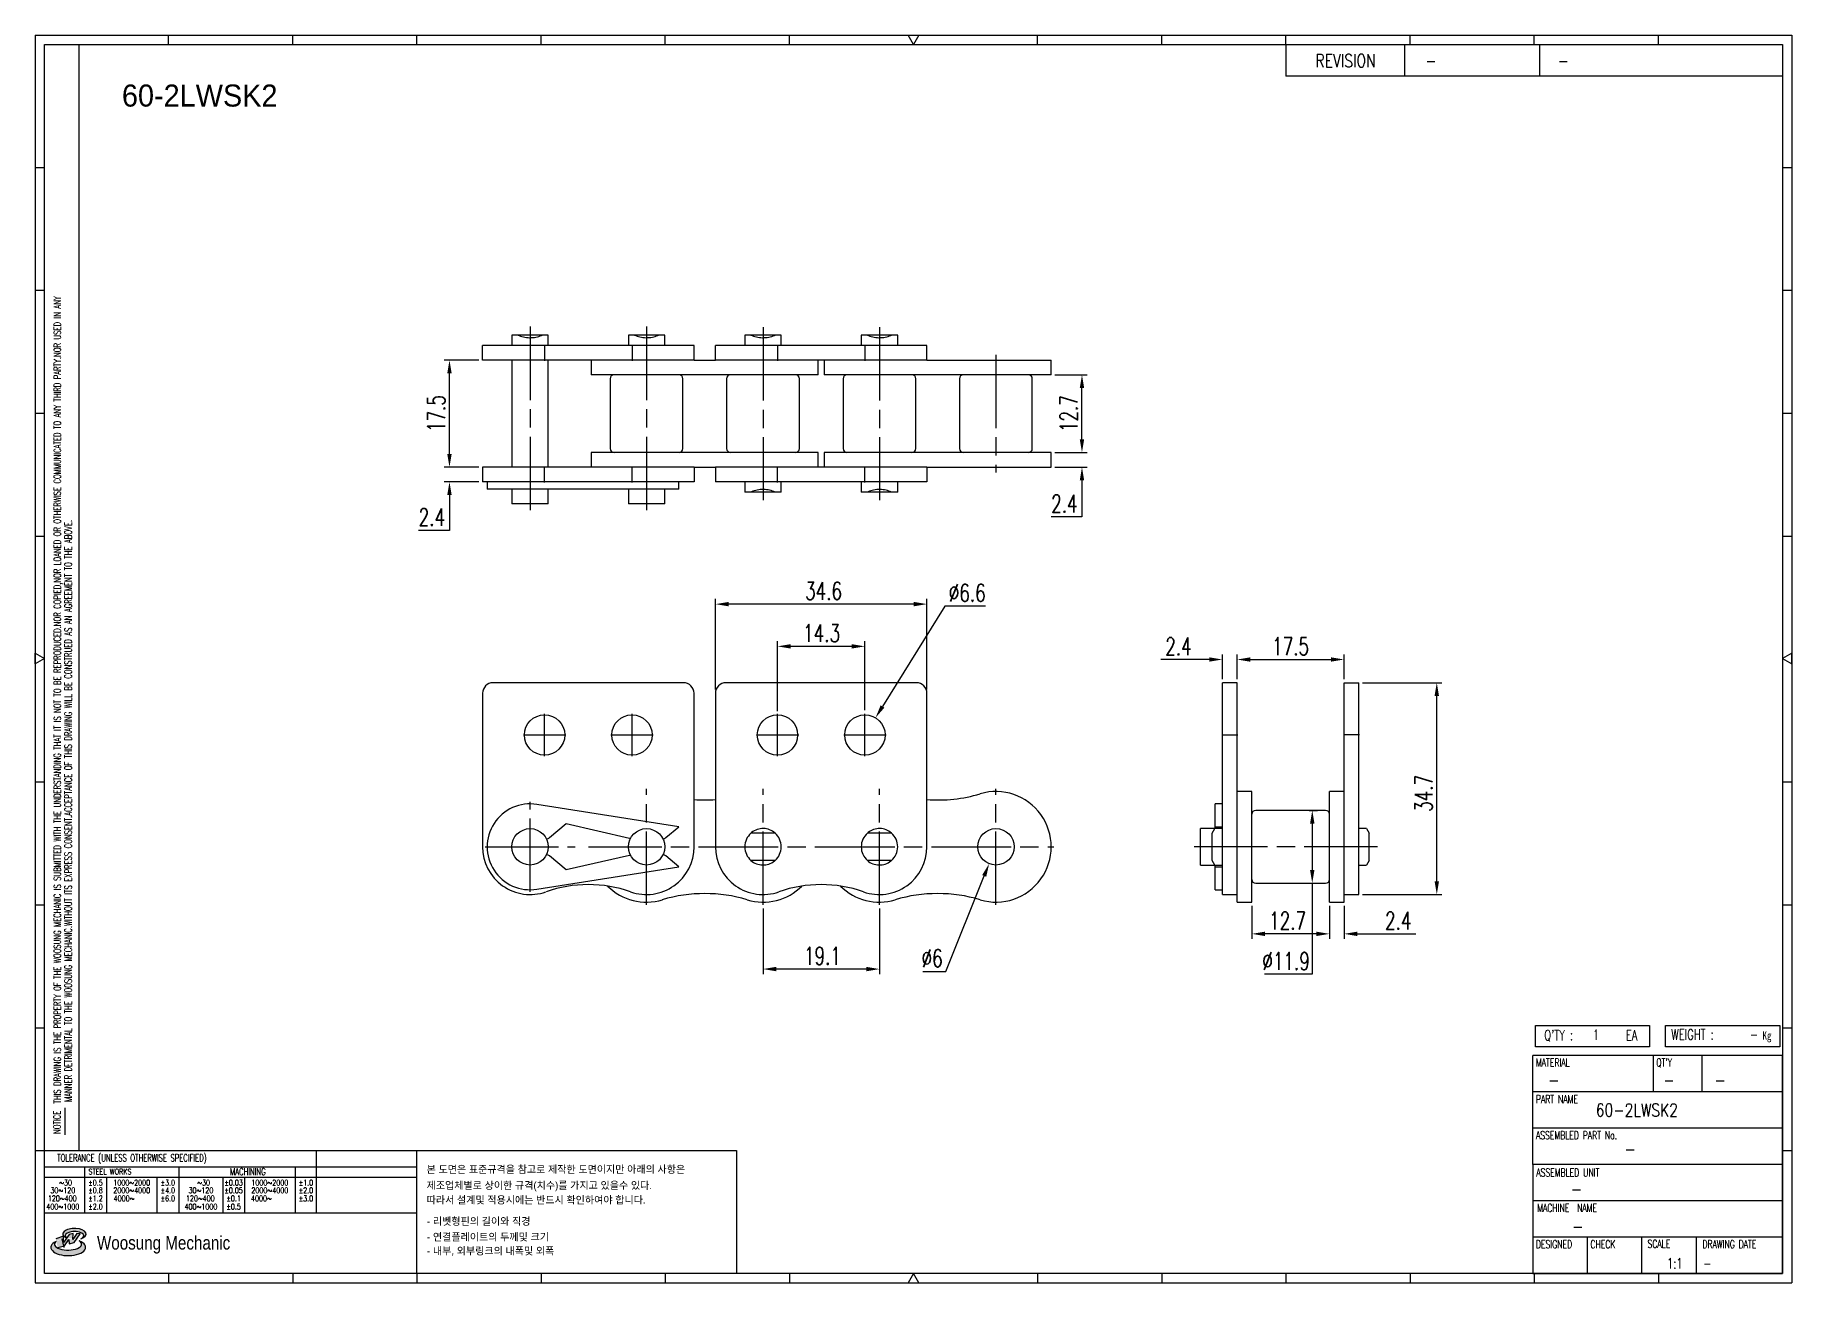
# Model space of a CAD drawing. Header units: millimetres. Extents: x 849 to 1136, y 59 to 263.
import ezdxf
from ezdxf.enums import TextEntityAlignment as Align

# ---------------------------------------------------------------- set-up
doc = ezdxf.new("R2010")
doc.units = ezdxf.units.MM
doc.linetypes.add('AM_ISO08W050', pattern=[18, 12, -1.5, 3, -1.5])
doc.layers.get('Defpoints').update_dxf_attribs({"color": 80})
doc.layers.add('CL1', color=140, linetype='AM_ISO08W050', lineweight=25)
for name, color, linetype in [('S-DIM', 7, 'Continuous'), ('TITLE', 7, 'Continuous'), ('도면레이아웃', 7, 'Continuous')]:
    doc.layers.add(name, color=color, linetype=linetype)
doc.styles.add('HAN', font='ROMANS.shx', dxfattribs={"width": 0.7, "bigfont": 'whgtxt.shx'})
doc.styles.add('HKD_ST2', font='romans.shx', dxfattribs={"width": 0.7, "height": 4, "bigfont": '@extfont2.shx'})
doc.styles.add('HSG', font='SIMPLEX.shx', dxfattribs={"width": 0.7, "bigfont": 'HSG.shx'})
doc.styles.add('MtXpl_', font='Gulim.ttf')
doc.styles.add('SLDTEXTSTYLE4', font='arial.ttf', dxfattribs={"width": 0.8})
doc.dimstyles.new('AP1.2', dxfattribs={"dimscale": 1.2, "dimtxt": 2.4, "dimasz": 1.8, "dimexe": 0.7, "dimexo": 0.5, "dimgap": 0.6, "dimtad": 1, "dimtoh": 1, "dimdec": 1, "dimrnd": 0.01, "dimzin": 9, "dimdsep": 46, "dimtxsty": 'HSG', "dimcen": 0, "dimclrd": 251, "dimclre": 251, "dimclrt": 60, "dimazin": 2, "dimtp": 1, "dimtm": 1, "dimtfac": 0.5, "dimtdec": 1, "dimtofl": 0, "dimtmove": 0, "dimatfit": 3, "dimfxl": 0, "dimtvp": 1, "dimtolj": 2, "dimlwd": -1, "dimlwe": -1, "dimarcsym": 0})

# ---------------------------------------------------------------- blocks, each defined once
blk = doc.blocks.new('MAST')
at = {"layer": '도면레이아웃'}
h = blk.add_hatch(color=10, dxfattribs=at)
h.paths.add_polyline_path([(1.544, 35.177), (1.554, 34.966), (1.779, 35.034), (2.054, 35.422), (1.908, 35.446), (1.728, 35.167), (1.741, 35.439), (1.547, 35.405), (1.292, 35.041), (1.295, 35.33), (0.943, 35.208), (1.03, 34.8), (1.336, 34.885)])
edge = h.paths.add_edge_path()
edge.add_ellipse((1.795, 35.421), major_axis=(-0.53, 0), ratio=0.487785, start_angle=122.36065, end_angle=403.39574)
edge.add_line((1.411, 35.244), (1.419, 35.261))
edge.add_ellipse((1.798, 35.344), major_axis=(-0.423, 0), ratio=0.444396, start_angle=131.58977, end_angle=386.19408, ccw=False)
edge = h.paths.add_edge_path()
edge.add_ellipse((1.512, 34.815), major_axis=(-0.793, 0), ratio=0.480113, start_angle=314.67633, end_angle=590.85213)
edge.add_ellipse((1.501, 34.958), major_axis=(-0.62, 0), ratio=0.43311, start_angle=331.7024, end_angle=574.42495, ccw=False)
at = {"color": 140}
for p, q in [((0, 90.118), (80.15, 90.118)), ((0, 90.118), (0, 33.191)), ((80.15, 90.118), (80.15, 33.191)), ((57.068, 89.693), (57.068, 88.246)), ((62.47, 89.693), (62.47, 88.246)), ((68.635, 89.693), (68.635, 88.246)), ((79.725, 88.246), (57.068, 88.246)), ((68.449, 43.961), (68.449, 44.936)), ((68.449, 44.936), (73.654, 44.936)), ((73.654, 44.936), (73.654, 43.961)), ((74.39, 43.961), (74.39, 44.936)), ((74.39, 44.936), (79.595, 44.936)), ((79.595, 44.936), (79.595, 43.961)), ((68.336, 38.59), (68.336, 43.563)), ((79.725, 43.563), (68.336, 43.563)), ((73.654, 43.961), (68.449, 43.961)), ((73.827, 43.563), (73.827, 41.905)), ((79.595, 43.961), (74.39, 43.961)), ((76.037, 43.563), (76.037, 41.905)), ((79.725, 38.59), (79.725, 43.563)), ((79.725, 41.905), (68.336, 41.905)), ((79.725, 40.248), (68.336, 40.248)), ((68.336, 38.59), (68.336, 33.616)), ((79.725, 38.59), (68.336, 38.59)), ((79.725, 33.616), (79.725, 38.59)), ((79.725, 36.932), (68.336, 36.932)), ((79.725, 35.274), (68.336, 35.274)), ((70.822, 33.616), (70.822, 35.274)), ((73.309, 33.616), (73.309, 35.274)), ((75.796, 33.616), (75.796, 35.274)), ((0, 33.191), (80.15, 33.191)), ((68.336, 33.616), (79.725, 33.616))]:
    blk.add_line(p, q, dxfattribs=at)
for p, q in [((6.089, 89.693), (6.089, 90.118)), ((11.753, 89.693), (11.753, 90.118)), ((17.418, 89.693), (17.418, 90.118)), ((23.082, 89.693), (23.082, 90.118)), ((28.746, 89.693), (28.746, 90.118)), ((34.411, 89.693), (34.411, 90.118)), ((45.739, 89.693), (45.739, 90.118)), ((51.404, 89.693), (51.404, 90.118)), ((57.068, 89.693), (57.068, 90.118)), ((62.732, 89.693), (62.732, 90.118)), ((68.397, 89.693), (68.397, 90.118)), ((74.061, 89.693), (74.061, 90.118)), ((0, 84.085), (0.425, 84.085)), ((79.725, 84.085), (80.15, 84.085)), ((0, 78.478), (0.425, 78.478)), ((79.725, 78.478), (80.15, 78.478)), ((0, 72.87), (0.425, 72.87)), ((79.725, 72.87), (80.15, 72.87)), ((0, 67.262), (0.425, 67.262)), ((79.725, 67.262), (80.15, 67.262)), ((0, 56.047), (0.425, 56.047)), ((79.725, 56.047), (80.15, 56.047)), ((0, 50.439), (0.425, 50.439)), ((79.725, 50.439), (80.15, 50.439)), ((0, 44.832), (0.425, 44.832)), ((79.725, 44.832), (80.15, 44.832)), ((1.377, 39.947), (1.377, 41.174)), ((0, 39.224), (0.425, 39.224)), ((79.725, 39.224), (80.15, 39.224)), ((6.089, 33.616), (6.089, 33.191)), ((11.753, 33.616), (11.753, 33.191)), ((17.418, 33.616), (17.418, 33.191)), ((23.082, 33.616), (23.082, 33.191)), ((28.746, 33.616), (28.746, 33.191)), ((34.411, 33.616), (34.411, 33.191)), ((45.739, 33.616), (45.739, 33.191)), ((51.404, 33.616), (51.404, 33.191)), ((57.068, 33.616), (57.068, 33.191)), ((62.732, 33.616), (62.732, 33.191)), ((68.397, 33.616), (68.397, 33.191)), ((74.061, 33.616), (74.061, 33.191))]:
    blk.add_line(p, q)
at = {"color": 2}
for p, q in [((2.017, 39.224), (2.017, 89.693)), ((0.425, 39.224), (17.418, 39.224)), ((0.425, 38.487), (17.418, 38.487)), ((2.257, 38.487), (2.257, 36.382)), ((6.557, 38.5), (6.557, 36.382)), ((11.857, 38.487), (11.857, 36.382)), ((12.816, 39.224), (12.816, 36.382)), ((17.418, 33.616), (17.418, 39.224)), ((0.425, 38.012), (17.418, 38.012)), ((3.257, 38.012), (3.257, 36.382)), ((5.557, 38.012), (5.557, 36.382)), ((8.557, 38.012), (8.557, 36.382)), ((9.557, 38.026), (9.557, 36.382)), ((0.425, 36.382), (17.418, 36.382))]:
    blk.add_line(p, q, dxfattribs=at)
for points in [[(40.075, 89.693), (39.83, 90.118), (40.32, 90.118)], [(0.425, 61.679), (0, 61.433), (0, 61.924)], [(79.725, 61.679), (80.15, 61.433), (80.15, 61.924)], [(40.075, 33.616), (39.83, 33.191), (40.32, 33.191)]]:
    blk.add_lwpolyline(points, close=True)
at = {"color": 140}
blk.add_lwpolyline([(0.425, 89.693), (79.725, 89.693), (79.725, 33.616), (0.425, 33.616)], close=True, dxfattribs=at)
at = {"layer": '도면레이아웃'}
for p, q in [((1.295, 35.33), (0.943, 35.208)), ((1.547, 35.405), (1.292, 35.041)), ((1.292, 35.041), (1.295, 35.33)), ((1.741, 35.439), (1.547, 35.405)), ((1.908, 35.446), (1.728, 35.167)), ((1.728, 35.167), (1.741, 35.439)), ((1.779, 35.034), (2.054, 35.422)), ((2.054, 35.422), (1.908, 35.446)), ((1.03, 34.8), (1.336, 34.885)), ((1.224, 35.208), (1.311, 34.8)), ((1.224, 35.208), (1.224, 35.208)), ((1.336, 34.885), (1.544, 35.177)), ((1.419, 35.261), (1.411, 35.244)), ((1.544, 35.177), (1.554, 34.966)), ((1.554, 34.966), (1.779, 35.034))]:
    blk.add_line(p, q, dxfattribs=at)
for centre, major_axis, ratio, start_param, end_param in [((1.795, 35.421), (-0.53, 0), 0.487785, 2.135596, 7.040584), ((1.798, 35.344), (-0.423, 0), 0.444396, 2.296675, 6.740358), ((1.512, 34.815), (-0.793, 0), 0.480113, 5.492138, 10.312315), ((1.501, 34.958), (-0.62, 0), 0.43311, 5.789299, 10.025607)]:
    blk.add_ellipse(centre, major_axis=major_axis, ratio=ratio, start_param=start_param, end_param=end_param, dxfattribs=at)
for s, height, style, width, p in [('REVISION', 0.5806, 'HAN', 0.8, (58.415, 88.664)), ('-', 0.581, 'HAN', 0.8, (63.426, 88.664)), ('-', 0.581, 'HAN', 0.8, (69.468, 88.664)), ("Q'TY : ", 0.4746, 'HKD_ST2', 0.7, (68.857, 44.253)), ('1', 0.475, 'HKD_ST2', 0.7, (71.071, 44.275)), ('EA', 0.4746, 'HKD_ST2', 0.7, (72.578, 44.253)), ('WEIGHT : ', 0.4746, 'HKD_ST2', 0.7, (74.65, 44.286)), ('-', 0.581, 'HAN', 0.8, (69.029, 42.157)), ('-', 0.581, 'HAN', 0.8, (74.289, 42.157)), ('-', 0.581, 'HAN', 0.8, (76.623, 42.157)), ('-', 0.581, 'HAN', 0.8, (72.515, 39.013)), ('-', 0.581, 'HAN', 0.8, (70.067, 37.189)), ('-', 0.581, 'HAN', 0.8, (70.126, 35.48)), ('1:1', 0.4746, 'HKD_ST2', 0.7, (74.458, 33.848)), ('-', 0.475, 'HKD_ST2', 0.7, (76.112, 33.837))]:
    blk.add_text(s, height=height, dxfattribs=dict(style=style, width=width)).set_placement(p)
at = {"color": 6, "style": 'HKD_ST2', "width": 0.7}
for s, p in [(' THIS DRAWING IS THE PROPERTY OF THE WOOSUNG MECHANIC IS SUBMITTED WITH THE UNDERSTANDING THAT IT IS NOT TO BE REPRODUCED.NOR COPIED,NOR LOANED OR OTHERWISE COMMUNICATED TO ANY THIRD PARTY.NOR USED IN ANY', (1.173, 41.217)), ('MANNER DETRIMENTAL TO THE WOOSUNG MECHANIC.WITHOUT ITS EXPRESS CONSENT.ACCEPTANCE OF THIS DRAWING WILL BE CONSTRUED AS AN AGREEMENT TO THE ABOVE.', (1.672, 41.447))]:
    blk.add_text(s, height=0.326266, rotation=90, dxfattribs=at).set_placement(p)
at = {"style": 'HKD_ST2', "width": 0.7}
blk.add_text('-', height=0.475, dxfattribs=at).set_placement((78.613, 44.286), align=Align.RIGHT)
at = {"color": 254, "style": 'HKD_ST2', "width": 0.7}
for s, height, p in [('MATERIAL', 0.3651, (68.474, 43.425)), ("QT'Y", 0.3651, (73.965, 43.425)), ('PART NAME', 0.3651, (68.474, 41.756)), ('ASSEMBLED PART No.', 0.36511, (68.474, 40.109)), ('ASSEMBLED UNIT', 0.36511, (68.49, 38.408)), ('MACHINE  NAME', 0.36511, (68.532, 36.794)), ('DESIGNED', 0.3651, (68.474, 35.136)), ('CHECK', 0.3651, (70.961, 35.136)), ('SCALE', 0.3651, (73.566, 35.153)), ('DRAWING DATE', 0.36511, (76.071, 35.141))]:
    blk.add_text(s, height=height, dxfattribs=at).set_placement(p, align=Align.TOP_LEFT)
at = {"style": 'HKD_ST2', "width": 0.7}
blk.add_text('NOTICE', height=0.3263, rotation=90, dxfattribs=at).set_placement((1.163, 39.988))
blk.add_text('TOLERANCE (UNLESS OTHERWISE SPECIFIED)', height=0.32627, dxfattribs=at).set_placement((4.417, 38.896), align=Align.MIDDLE_CENTER)
at = {"color": 4, "style": 'HKD_ST2', "width": 0.7}
for s, height, p in [('%%12630', 0.261, (1.389, 37.762)), ('1000%%1262000', 0.26101, (4.407, 37.762)), ('%%12630', 0.261, (7.689, 37.762)), ('1000%%1262000', 0.26101, (10.707, 37.762)), ('120%%126400', 0.26101, (1.237, 37.045)), ('30%%126120', 0.261, (1.263, 37.411)), ('4000%%126', 0.261, (4.061, 37.045)), ('2000%%1264000', 0.26101, (4.407, 37.411)), ('120%%126400', 0.26101, (7.537, 37.045)), ('30%%126120', 0.261, (7.563, 37.411)), ('4000%%126', 0.261, (10.321, 37.045)), ('2000%%1264000', 0.26101, (10.707, 37.411)), ('400%%1261000', 0.26101, (1.263, 36.67)), ('400%%1261000', 0.26101, (7.563, 36.67))]:
    blk.add_text(s, height=height, dxfattribs=at).set_placement(p, align=Align.MIDDLE_CENTER)
for s, height, p in [('%%P0.5', 0.261, (2.757, 37.762)), ('STEEL WORKS', 0.26101, (3.416, 38.268)), ('%%P3.0', 0.261, (6.057, 37.762)), ('%%P0.03', 0.261, (9.057, 37.762)), ('MACHINING', 0.3263, (9.707, 38.27)), ('%%P1.0', 0.261, (12.357, 37.762)), ('%%P0.8', 0.261, (2.757, 37.411)), ('%%P1.2', 0.261, (2.757, 37.045)), ('%%P4.0', 0.261, (6.057, 37.411)), ('%%P6.0', 0.261, (6.057, 37.045)), ('%%P0.05', 0.261, (9.057, 37.411)), ('%%P0.1', 0.261, (9.057, 37.045)), ('%%P2.0', 0.261, (12.357, 37.411)), ('%%P3.0', 0.261, (12.357, 37.045)), ('%%P2.0', 0.261, (2.757, 36.67)), ('%%P0.5', 0.261, (9.057, 36.67))]:
    blk.add_text(s, height=height, dxfattribs=at).set_placement(p, align=Align.MIDDLE)
at = {"color": 1, "style": 'SLDTEXTSTYLE4', "width": 0.8}
blk.add_text('Woosung Mechanic', height=0.61957, dxfattribs=at).set_placement((2.822, 34.711))
at = {"layer": 'TITLE', "width": 0.8}
blk.add_text('Kg', height=0.3789, dxfattribs=at).set_placement((78.807, 44.286))
blk = doc.blocks.new('*D2')
at = {"layer": 'Defpoints', "color": 0, "transparency": 16777216}
for p in [(1014.97, 194.6), (1020, 194.6), (1014.97, 192.2)]:
    blk.add_point(p, dxfattribs=at)
at = {"layer": 'S-DIM', "color": 251, "linetype": 'ByBlock', "transparency": 16777216}
for p, q in [((1020, 196.76), (1020, 198.92)), ((1015.57, 194.6), (1020.84, 194.6)), ((1015.57, 192.2), (1020.84, 192.2)), ((1020, 190.04), (1020, 184.07)), ((1020, 184.07), (1014.96, 184.07))]:
    blk.add_line(p, q, dxfattribs=at)
at = {"layer": 'S-DIM', "color": 251, "transparency": 16777216}
for points in [[(1019.64, 196.76), (1020.36, 196.76), (1020, 194.6)], [(1019.64, 190.04), (1020.36, 190.04), (1020, 192.2)]]:
    blk.add_solid(points, dxfattribs=at)
at = {"layer": 'S-DIM', "color": 60, "transparency": 16777216, "insert": (1017.12, 186.23), "char_height": 2.88, "attachment_point": 5, "style": 'HSG'}
blk.add_mtext('\\A2;2.4', dxfattribs=at)
blk = doc.blocks.new('*D3')
at = {"layer": 'Defpoints', "color": 0, "transparency": 16777216}
for p in [(1014.97, 207.3), (1020, 207.3), (1014.97, 194.6)]:
    blk.add_point(p, dxfattribs=at)
at = {"layer": 'S-DIM', "color": 251, "linetype": 'ByBlock', "transparency": 16777216}
for p, q in [((1015.57, 207.3), (1020.84, 207.3)), ((1020, 196.76), (1020, 205.14)), ((1015.57, 194.6), (1020.84, 194.6))]:
    blk.add_line(p, q, dxfattribs=at)
at = {"layer": 'S-DIM', "color": 251, "transparency": 16777216}
for points in [[(1019.64, 205.14), (1020.36, 205.14), (1020, 207.3)], [(1019.64, 196.76), (1020.36, 196.76), (1020, 194.6)]]:
    blk.add_solid(points, dxfattribs=at)
at = {"layer": 'S-DIM', "color": 60, "transparency": 16777216, "insert": (1017.84, 200.95), "char_height": 2.88, "attachment_point": 5, "rotation": 90, "style": 'HSG'}
blk.add_mtext('\\A2;12.7', dxfattribs=at)
blk = doc.blocks.new('*D4')
at = {"layer": 'Defpoints', "color": 0, "transparency": 16777216}
for p in [(916.53, 192.2), (921.94, 192.2), (921.94, 189.8)]:
    blk.add_point(p, dxfattribs=at)
at = {"layer": 'S-DIM', "color": 251, "linetype": 'ByBlock', "transparency": 16777216}
for p, q in [((916.53, 194.36), (916.53, 196.52)), ((921.34, 192.2), (915.69, 192.2)), ((921.34, 189.8), (915.69, 189.8)), ((916.53, 187.64), (916.53, 181.85)), ((916.53, 181.85), (911.49, 181.85))]:
    blk.add_line(p, q, dxfattribs=at)
at = {"layer": 'S-DIM', "color": 251, "transparency": 16777216}
for points in [[(916.17, 194.36), (916.89, 194.36), (916.53, 192.2)], [(916.17, 187.64), (916.89, 187.64), (916.53, 189.8)]]:
    blk.add_solid(points, dxfattribs=at)
at = {"layer": 'S-DIM', "color": 60, "transparency": 16777216, "insert": (913.65, 184.01), "char_height": 2.88, "attachment_point": 5, "style": 'HSG'}
blk.add_mtext('\\A2;2.4', dxfattribs=at)
blk = doc.blocks.new('*D5')
at = {"layer": 'Defpoints', "color": 0, "transparency": 16777216}
for p in [(916.53, 209.7), (921.94, 209.7), (921.94, 192.2)]:
    blk.add_point(p, dxfattribs=at)
at = {"layer": 'S-DIM', "color": 251, "linetype": 'ByBlock', "transparency": 16777216}
for p, q in [((921.34, 209.7), (915.69, 209.7)), ((916.53, 194.36), (916.53, 207.54)), ((921.34, 192.2), (915.69, 192.2))]:
    blk.add_line(p, q, dxfattribs=at)
at = {"layer": 'S-DIM', "color": 251, "transparency": 16777216}
for points in [[(916.17, 207.54), (916.89, 207.54), (916.53, 209.7)], [(916.17, 194.36), (916.89, 194.36), (916.53, 192.2)]]:
    blk.add_solid(points, dxfattribs=at)
at = {"layer": 'S-DIM', "color": 60, "transparency": 16777216, "insert": (914.37, 200.95), "char_height": 2.88, "attachment_point": 5, "rotation": 90, "style": 'HSG'}
blk.add_mtext('\\A2;17.5', dxfattribs=at)
blk = doc.blocks.new('*D6')
at = {"layer": 'Defpoints', "color": 0, "transparency": 16777216}
for p in [(967.82, 120.59), (986.87, 120.59), (967.82, 110.09)]:
    blk.add_point(p, dxfattribs=at)
at = {"layer": 'S-DIM', "color": 251, "linetype": 'ByBlock', "transparency": 16777216}
for p, q in [((967.82, 119.99), (967.82, 109.25)), ((986.87, 119.99), (986.87, 109.25)), ((984.71, 110.09), (969.98, 110.09))]:
    blk.add_line(p, q, dxfattribs=at)
at = {"layer": 'S-DIM', "color": 251, "transparency": 16777216}
for points in [[(969.98, 110.45), (969.98, 109.73), (967.82, 110.09)], [(984.71, 110.45), (984.71, 109.73), (986.87, 110.09)]]:
    blk.add_solid(points, dxfattribs=at)
at = {"layer": 'S-DIM', "color": 60, "transparency": 16777216, "insert": (977.54, 112.25), "char_height": 2.88, "attachment_point": 5, "style": 'HSG'}
blk.add_mtext('\\A2;19.1', dxfattribs=at)
blk = doc.blocks.new('*D7')
at = {"layer": 'Defpoints', "color": 0, "transparency": 16777216}
for p in [(1007.03, 132.86), (1004.81, 127.33)]:
    blk.add_point(p, dxfattribs=at)
at = {"layer": 'S-DIM', "color": 251, "linetype": 'ByBlock', "transparency": 16777216}
for p, q in [((997.74, 109.7), (1004, 125.32)), ((993.95, 109.7), (997.74, 109.7))]:
    blk.add_line(p, q, dxfattribs=at)
at = {"layer": 'S-DIM', "color": 251, "transparency": 16777216}
blk.add_solid([(1003.67, 125.46), (1004.34, 125.19), (1004.81, 127.33)], dxfattribs=at)
at = {"layer": 'S-DIM', "color": 60, "transparency": 16777216, "insert": (995.48, 111.86), "char_height": 2.88, "attachment_point": 5, "style": 'HSG'}
blk.add_mtext('\\A2;∅6', dxfattribs=at)
blk = doc.blocks.new('*D8')
at = {"layer": 'Defpoints', "color": 0, "transparency": 16777216}
for p in [(970.19, 162.88), (970.19, 151.69), (984.49, 151.86)]:
    blk.add_point(p, dxfattribs=at)
at = {"layer": 'S-DIM', "color": 251, "linetype": 'ByBlock', "transparency": 16777216}
for p, q in [((970.19, 152.29), (970.19, 163.72)), ((982.33, 162.88), (972.35, 162.88)), ((984.49, 152.46), (984.49, 163.72))]:
    blk.add_line(p, q, dxfattribs=at)
at = {"layer": 'S-DIM', "color": 251, "transparency": 16777216}
for points in [[(972.35, 163.24), (972.35, 162.52), (970.19, 162.88)], [(982.33, 163.24), (982.33, 162.52), (984.49, 162.88)]]:
    blk.add_solid(points, dxfattribs=at)
at = {"layer": 'S-DIM', "color": 60, "transparency": 16777216, "insert": (977.41, 165.04), "char_height": 2.88, "attachment_point": 5, "style": 'HSG'}
blk.add_mtext('\\A2;14.3', dxfattribs=at)
blk = doc.blocks.new('*D9')
at = {"layer": 'Defpoints', "color": 0, "transparency": 16777216}
for p in [(960.04, 169.79), (960.04, 155.21), (994.64, 155.21)]:
    blk.add_point(p, dxfattribs=at)
at = {"layer": 'S-DIM', "color": 251, "linetype": 'ByBlock', "transparency": 16777216}
for p, q in [((960.04, 155.81), (960.04, 170.63)), ((992.48, 169.79), (962.2, 169.79)), ((994.64, 155.81), (994.64, 170.63))]:
    blk.add_line(p, q, dxfattribs=at)
at = {"layer": 'S-DIM', "color": 251, "transparency": 16777216}
for points in [[(962.2, 170.15), (962.2, 169.43), (960.04, 169.79)], [(992.48, 170.15), (992.48, 169.43), (994.64, 169.79)]]:
    blk.add_solid(points, dxfattribs=at)
at = {"layer": 'S-DIM', "color": 60, "transparency": 16777216, "insert": (977.73, 171.95), "char_height": 2.88, "attachment_point": 5, "style": 'HSG'}
blk.add_mtext('\\A2;34.6', dxfattribs=at)
blk = doc.blocks.new('*D10')
at = {"layer": 'Defpoints', "color": 0, "transparency": 16777216}
for p in [(986.23, 151.2), (982.76, 145.59)]:
    blk.add_point(p, dxfattribs=at)
at = {"layer": 'S-DIM', "color": 251, "linetype": 'ByBlock', "transparency": 16777216}
for p, q in [((997.54, 169.48), (987.36, 153.04)), ((1004.21, 169.48), (997.54, 169.48))]:
    blk.add_line(p, q, dxfattribs=at)
at = {"layer": 'S-DIM', "color": 251, "transparency": 16777216}
blk.add_solid([(987.06, 153.23), (987.67, 152.85), (986.23, 151.2)], dxfattribs=at)
at = {"layer": 'S-DIM', "color": 60, "transparency": 16777216, "insert": (1001.23, 171.64), "char_height": 2.88, "attachment_point": 5, "style": 'HSG'}
blk.add_mtext('\\A2;∅6.6', dxfattribs=at)
blk = doc.blocks.new('*D11')
at = {"layer": 'Defpoints', "color": 0, "transparency": 16777216}
for p in [(1056.57, 136.05), (1056.57, 124.14), (1057.67, 124.14)]:
    blk.add_point(p, dxfattribs=at)
at = {"layer": 'S-DIM', "color": 251, "linetype": 'ByBlock', "transparency": 16777216}
for p, q in [((1057.17, 136.05), (1058.51, 136.05)), ((1057.67, 133.89), (1057.67, 126.3)), ((1057.17, 124.14), (1058.51, 124.14)), ((1057.67, 124.14), (1057.67, 109.23)), ((1057.67, 109.23), (1049.84, 109.23))]:
    blk.add_line(p, q, dxfattribs=at)
at = {"layer": 'S-DIM', "color": 251, "transparency": 16777216}
for points in [[(1057.31, 133.89), (1058.03, 133.89), (1057.67, 136.05)], [(1057.31, 126.3), (1058.03, 126.3), (1057.67, 124.14)]]:
    blk.add_solid(points, dxfattribs=at)
at = {"layer": 'S-DIM', "color": 60, "transparency": 16777216, "insert": (1053.39, 111.39), "char_height": 2.88, "attachment_point": 5, "style": 'HSG'}
blk.add_mtext('\\A2;%%c11.9', dxfattribs=at)
blk = doc.blocks.new('*D12')
at = {"layer": 'Defpoints', "color": 0, "transparency": 16777216}
for p in [(1045.38, 160.73), (1042.98, 156.94), (1045.38, 156.94)]:
    blk.add_point(p, dxfattribs=at)
at = {"layer": 'S-DIM', "color": 251, "linetype": 'ByBlock', "transparency": 16777216}
for p, q in [((1042.98, 157.54), (1042.98, 161.57)), ((1045.38, 157.54), (1045.38, 161.57)), ((1040.82, 160.73), (1032.9, 160.73)), ((1047.54, 160.73), (1049.7, 160.73))]:
    blk.add_line(p, q, dxfattribs=at)
at = {"layer": 'S-DIM', "color": 251, "transparency": 16777216}
for points in [[(1040.82, 161.09), (1040.82, 160.37), (1042.98, 160.73)], [(1047.54, 161.09), (1047.54, 160.37), (1045.38, 160.73)]]:
    blk.add_solid(points, dxfattribs=at)
at = {"layer": 'S-DIM', "color": 60, "transparency": 16777216, "insert": (1035.78, 162.89), "char_height": 2.88, "attachment_point": 5, "style": 'HSG'}
blk.add_mtext('\\A2;2.4', dxfattribs=at)
blk = doc.blocks.new('*D13')
at = {"layer": 'Defpoints', "color": 0, "transparency": 16777216}
for p in [(1062.88, 160.73), (1045.38, 156.94), (1062.88, 156.94)]:
    blk.add_point(p, dxfattribs=at)
at = {"layer": 'S-DIM', "color": 251, "linetype": 'ByBlock', "transparency": 16777216}
for p, q in [((1045.38, 157.54), (1045.38, 161.57)), ((1062.88, 157.54), (1062.88, 161.57)), ((1047.54, 160.73), (1060.72, 160.73))]:
    blk.add_line(p, q, dxfattribs=at)
at = {"layer": 'S-DIM', "color": 251, "transparency": 16777216}
for points in [[(1047.54, 161.09), (1047.54, 160.37), (1045.38, 160.73)], [(1060.72, 161.09), (1060.72, 160.37), (1062.88, 160.73)]]:
    blk.add_solid(points, dxfattribs=at)
at = {"layer": 'S-DIM', "color": 60, "transparency": 16777216, "insert": (1054.13, 162.89), "char_height": 2.88, "attachment_point": 5, "style": 'HSG'}
blk.add_mtext('\\A2;17.5', dxfattribs=at)
blk = doc.blocks.new('*D14')
at = {"layer": 'Defpoints', "color": 0, "transparency": 16777216}
for p in [(1065.28, 156.94), (1078.04, 156.94), (1065.28, 122.29)]:
    blk.add_point(p, dxfattribs=at)
at = {"layer": 'S-DIM', "color": 251, "linetype": 'ByBlock', "transparency": 16777216}
for p, q in [((1065.88, 156.94), (1078.88, 156.94)), ((1078.04, 124.45), (1078.04, 154.78)), ((1065.88, 122.29), (1078.88, 122.29))]:
    blk.add_line(p, q, dxfattribs=at)
at = {"layer": 'S-DIM', "color": 251, "transparency": 16777216}
for points in [[(1077.68, 154.78), (1078.4, 154.78), (1078.04, 156.94)], [(1077.68, 124.45), (1078.4, 124.45), (1078.04, 122.29)]]:
    blk.add_solid(points, dxfattribs=at)
at = {"layer": 'S-DIM', "color": 60, "transparency": 16777216, "insert": (1075.88, 138.83), "char_height": 2.88, "attachment_point": 5, "rotation": 90, "style": 'HSG'}
blk.add_mtext('\\A2;34.7', dxfattribs=at)
blk = doc.blocks.new('*D15')
at = {"layer": 'Defpoints', "color": 0, "transparency": 16777216}
for p in [(1060.48, 121.04), (1062.88, 121.04), (1062.88, 115.85)]:
    blk.add_point(p, dxfattribs=at)
at = {"layer": 'S-DIM', "color": 251, "linetype": 'ByBlock', "transparency": 16777216}
for p, q in [((1060.48, 120.44), (1060.48, 115.01)), ((1062.88, 120.44), (1062.88, 115.01)), ((1058.32, 115.85), (1056.16, 115.85)), ((1065.04, 115.85), (1074.62, 115.85))]:
    blk.add_line(p, q, dxfattribs=at)
at = {"layer": 'S-DIM', "color": 251, "transparency": 16777216}
for points in [[(1058.32, 116.21), (1058.32, 115.49), (1060.48, 115.85)], [(1065.04, 116.21), (1065.04, 115.49), (1062.88, 115.85)]]:
    blk.add_solid(points, dxfattribs=at)
at = {"layer": 'S-DIM', "color": 60, "transparency": 16777216, "insert": (1071.74, 118.01), "char_height": 2.88, "attachment_point": 5, "style": 'HSG'}
blk.add_mtext('\\A2;2.4', dxfattribs=at)
blk = doc.blocks.new('*D16')
at = {"layer": 'Defpoints', "color": 0, "transparency": 16777216}
for p in [(1047.78, 121.04), (1060.48, 121.04), (1047.78, 115.85)]:
    blk.add_point(p, dxfattribs=at)
at = {"layer": 'S-DIM', "color": 251, "linetype": 'ByBlock', "transparency": 16777216}
for p, q in [((1047.78, 120.44), (1047.78, 115.01)), ((1060.48, 120.44), (1060.48, 115.01)), ((1058.32, 115.85), (1049.94, 115.85))]:
    blk.add_line(p, q, dxfattribs=at)
at = {"layer": 'S-DIM', "color": 251, "transparency": 16777216}
for points in [[(1049.94, 116.21), (1049.94, 115.49), (1047.78, 115.85)], [(1058.32, 116.21), (1058.32, 115.49), (1060.48, 115.85)]]:
    blk.add_solid(points, dxfattribs=at)
at = {"layer": 'S-DIM', "color": 60, "transparency": 16777216, "insert": (1053.64, 118.01), "char_height": 2.88, "attachment_point": 5, "style": 'HSG'}
blk.add_mtext('\\A2;12.7', dxfattribs=at)

msp = doc.modelspace()

# ---------------------------------------------------------------- linework, layer by layer
for p, q in [((926.74, 213.8), (926.74, 212.1)), ((932.7, 213.8), (926.74, 213.8)), ((927.75, 213.8), (927.95, 213.71)), ((927.95, 213.71), (928.16, 213.63)), ((928.16, 213.63), (928.39, 213.55)), ((928.39, 213.55), (928.63, 213.49)), ((928.63, 213.49), (928.88, 213.44)), ((928.88, 213.44), (929.13, 213.41)), ((929.13, 213.41), (929.38, 213.38)), ((929.38, 213.38), (929.64, 213.37)), ((929.64, 213.37), (929.9, 213.38)), ((929.9, 213.38), (930.16, 213.39)), ((930.16, 213.39), (930.42, 213.42)), ((930.42, 213.42), (930.67, 213.46)), ((930.67, 213.46), (930.91, 213.52)), ((930.91, 213.52), (931.14, 213.58)), ((931.14, 213.58), (931.37, 213.66)), ((931.37, 213.66), (931.58, 213.75)), ((931.58, 213.75), (931.69, 213.8)), ((932.7, 212.1), (932.7, 213.8)), ((951.75, 213.8), (945.79, 213.8)), ((945.79, 213.8), (945.79, 212.1)), ((946.8, 213.8), (947, 213.71)), ((947, 213.71), (947.21, 213.63)), ((947.21, 213.63), (947.44, 213.55)), ((947.44, 213.55), (947.68, 213.49)), ((947.68, 213.49), (947.93, 213.44)), ((947.93, 213.44), (948.18, 213.41)), ((948.18, 213.41), (948.43, 213.38)), ((948.43, 213.38), (948.69, 213.37)), ((948.69, 213.37), (948.95, 213.38)), ((948.95, 213.38), (949.21, 213.39)), ((949.21, 213.39), (949.47, 213.42)), ((949.47, 213.42), (949.72, 213.46)), ((949.72, 213.46), (949.96, 213.52)), ((949.96, 213.52), (950.19, 213.58)), ((950.19, 213.58), (950.42, 213.66)), ((950.42, 213.66), (950.63, 213.75)), ((950.63, 213.75), (950.74, 213.8)), ((951.75, 212.1), (951.75, 213.8)), ((970.8, 213.8), (964.84, 213.8)), ((964.84, 213.8), (964.84, 212.1)), ((965.85, 213.8), (966.05, 213.71)), ((966.05, 213.71), (966.26, 213.63)), ((966.26, 213.63), (966.49, 213.55)), ((966.49, 213.55), (966.73, 213.49)), ((966.73, 213.49), (966.98, 213.44)), ((966.98, 213.44), (967.23, 213.41)), ((967.23, 213.41), (967.48, 213.38)), ((967.48, 213.38), (967.74, 213.37)), ((967.74, 213.37), (968, 213.38)), ((968, 213.38), (968.26, 213.39)), ((968.26, 213.39), (968.52, 213.42)), ((968.52, 213.42), (968.77, 213.46)), ((968.77, 213.46), (969.01, 213.52)), ((969.01, 213.52), (969.24, 213.58)), ((969.24, 213.58), (969.47, 213.66)), ((969.47, 213.66), (969.68, 213.75)), ((969.68, 213.75), (969.79, 213.8)), ((970.8, 212.1), (970.8, 213.8)), ((989.85, 213.8), (983.89, 213.8)), ((983.89, 213.8), (983.89, 212.1)), ((984.9, 213.8), (985.1, 213.71)), ((985.1, 213.71), (985.31, 213.63)), ((985.31, 213.63), (985.54, 213.55)), ((985.54, 213.55), (985.78, 213.49)), ((985.78, 213.49), (986.03, 213.44)), ((986.03, 213.44), (986.28, 213.41)), ((986.28, 213.41), (986.53, 213.38)), ((986.53, 213.38), (986.79, 213.37)), ((986.79, 213.37), (987.05, 213.38)), ((987.05, 213.38), (987.31, 213.39)), ((987.31, 213.39), (987.57, 213.42)), ((987.57, 213.42), (987.82, 213.46)), ((987.82, 213.46), (988.06, 213.52)), ((988.06, 213.52), (988.29, 213.58)), ((988.29, 213.58), (988.52, 213.66)), ((988.52, 213.66), (988.73, 213.75)), ((988.73, 213.75), (988.84, 213.8)), ((989.85, 212.1), (989.85, 213.8)), ((956.54, 212.1), (921.94, 212.1)), ((921.94, 209.7), (921.94, 212.1)), ((956.54, 209.7), (956.54, 212.1)), ((994.64, 212.1), (960.04, 212.1)), ((960.04, 209.7), (960.04, 212.1)), ((994.64, 209.7), (994.64, 212.1)), ((956.54, 209.7), (921.94, 209.7)), ((926.74, 209.7), (926.74, 192.2)), ((932.7, 192.2), (932.7, 209.7)), ((939.72, 209.7), (939.72, 207.3)), ((976.87, 207.3), (939.72, 207.3)), ((956.54, 209.7), (960.04, 209.7)), ((994.64, 209.7), (960.04, 209.7)), ((976.87, 207.3), (976.87, 209.7)), ((977.82, 209.7), (977.82, 207.3)), ((1014.97, 207.3), (977.82, 207.3)), ((994.64, 209.7), (1014.97, 209.7)), ((1014.97, 207.3), (1014.97, 209.7)), ((942.81, 206.67), (942.81, 195.24)), ((954.72, 195.24), (954.72, 206.67)), ((961.86, 206.67), (961.86, 195.24)), ((973.77, 195.24), (973.77, 206.67)), ((980.91, 206.67), (980.91, 195.24)), ((992.82, 195.24), (992.82, 206.67)), ((999.96, 206.67), (999.96, 195.24)), ((1011.87, 195.24), (1011.87, 206.67)), ((939.72, 194.6), (939.72, 192.2)), ((976.87, 194.6), (939.72, 194.6)), ((976.87, 192.2), (976.87, 194.6)), ((977.82, 194.6), (977.82, 192.2)), ((1014.97, 194.6), (977.82, 194.6)), ((1014.97, 192.2), (1014.97, 194.6)), ((956.54, 192.2), (921.94, 192.2)), ((921.94, 192.2), (921.94, 189.8)), ((956.54, 189.8), (921.94, 189.8)), ((922.7, 189.8), (922.7, 188.6)), ((954.04, 188.6), (954.04, 189.8)), ((956.54, 192.2), (960.04, 192.2)), ((956.54, 192.2), (956.54, 189.8)), ((994.64, 192.2), (960.04, 192.2)), ((960.04, 192.2), (960.04, 189.8)), ((994.64, 189.8), (960.04, 189.8)), ((964.84, 189.8), (964.84, 188.1)), ((970.8, 188.1), (970.8, 189.8)), ((983.89, 189.8), (983.89, 188.1)), ((989.85, 188.1), (989.85, 189.8)), ((994.64, 192.2), (1014.97, 192.2)), ((994.64, 192.2), (994.64, 189.8)), ((954.04, 188.6), (922.7, 188.6)), ((926.74, 188.6), (926.74, 186.2)), ((932.7, 186.2), (932.7, 188.6)), ((945.79, 188.6), (945.79, 186.2)), ((951.75, 186.2), (951.75, 188.6)), ((970.8, 188.1), (964.84, 188.1)), ((965.96, 188.16), (965.85, 188.1)), ((966.17, 188.25), (965.96, 188.16)), ((966.39, 188.32), (966.17, 188.25)), ((966.62, 188.39), (966.39, 188.32)), ((966.87, 188.44), (966.62, 188.39)), ((967.12, 188.49), (966.87, 188.44)), ((967.37, 188.52), (967.12, 188.49)), ((967.63, 188.53), (967.37, 188.52)), ((967.89, 188.53), (967.63, 188.53)), ((968.15, 188.52), (967.89, 188.53)), ((968.41, 188.5), (968.15, 188.52)), ((968.66, 188.46), (968.41, 188.5)), ((968.9, 188.42), (968.66, 188.46)), ((969.14, 188.35), (968.9, 188.42)), ((969.37, 188.28), (969.14, 188.35)), ((969.59, 188.2), (969.37, 188.28)), ((969.79, 188.1), (969.59, 188.2)), ((989.85, 188.1), (983.89, 188.1)), ((985.01, 188.16), (984.9, 188.1)), ((985.22, 188.25), (985.01, 188.16)), ((985.44, 188.32), (985.22, 188.25)), ((985.67, 188.39), (985.44, 188.32)), ((985.92, 188.44), (985.67, 188.39)), ((986.17, 188.49), (985.92, 188.44)), ((986.42, 188.52), (986.17, 188.49)), ((986.68, 188.53), (986.42, 188.52)), ((986.94, 188.53), (986.68, 188.53)), ((987.2, 188.52), (986.94, 188.53)), ((987.46, 188.5), (987.2, 188.52)), ((987.71, 188.46), (987.46, 188.5)), ((987.95, 188.42), (987.71, 188.46)), ((988.19, 188.35), (987.95, 188.42)), ((988.42, 188.28), (988.19, 188.35)), ((988.64, 188.2), (988.42, 188.28)), ((988.84, 188.1), (988.64, 188.2)), ((932.7, 186.2), (926.74, 186.2)), ((951.75, 186.2), (945.79, 186.2)), ((921.94, 155.21), (921.94, 130.09)), ((954.81, 156.94), (923.67, 156.94)), ((956.54, 130.09), (956.54, 155.21)), ((960.04, 155.21), (960.04, 130.09)), ((992.91, 156.94), (961.77, 156.94)), ((994.64, 130.09), (994.64, 155.21)), ((1045.38, 156.94), (1042.98, 156.94)), ((1042.98, 122.29), (1042.98, 156.94)), ((1045.38, 139.14), (1045.38, 156.94)), ((1062.88, 139.14), (1062.88, 156.94)), ((1062.88, 156.94), (1065.28, 156.94)), ((1065.28, 122.29), (1065.28, 156.94)), ((1047.78, 139.14), (1045.38, 139.14)), ((1045.38, 121.04), (1045.38, 139.14)), ((1047.78, 121.04), (1047.78, 139.14)), ((1062.88, 139.14), (1060.48, 139.14)), ((1060.48, 121.04), (1060.48, 139.14)), ((1062.88, 121.04), (1062.88, 139.14)), ((954.04, 133.35), (930.82, 137.03)), ((1042.98, 137.11), (1041.78, 137.11)), ((1041.78, 133.07), (1041.78, 137.11)), ((1059.85, 136.05), (1048.42, 136.05)), ((932.9, 131.59), (935.63, 133.88)), ((935.63, 133.88), (945.99, 131.52)), ((951.95, 131.59), (954.04, 133.35)), ((965.96, 132.42), (965.85, 132.33)), ((969.79, 132.33), (965.85, 132.33)), ((966.17, 132.58), (965.96, 132.42)), ((966.39, 132.71), (966.17, 132.58)), ((966.62, 132.83), (966.39, 132.71)), ((966.87, 132.92), (966.62, 132.83)), ((967.12, 132.99), (966.87, 132.92)), ((967.37, 133.04), (967.12, 132.99)), ((967.63, 133.07), (967.37, 133.04)), ((967.89, 133.07), (967.63, 133.07)), ((968.15, 133.06), (967.89, 133.07)), ((968.41, 133.02), (968.15, 133.06)), ((968.66, 132.95), (968.41, 133.02)), ((968.9, 132.87), (968.66, 132.95)), ((969.14, 132.76), (968.9, 132.87)), ((969.37, 132.64), (969.14, 132.76)), ((969.59, 132.49), (969.37, 132.64)), ((969.79, 132.33), (969.59, 132.49)), ((985.01, 132.42), (984.9, 132.33)), ((988.84, 132.33), (984.9, 132.33)), ((985.22, 132.58), (985.01, 132.42)), ((985.44, 132.71), (985.22, 132.58)), ((985.67, 132.83), (985.44, 132.71)), ((985.92, 132.92), (985.67, 132.83)), ((986.17, 132.99), (985.92, 132.92)), ((986.42, 133.04), (986.17, 132.99)), ((986.68, 133.07), (986.42, 133.04)), ((986.94, 133.07), (986.68, 133.07)), ((987.2, 133.06), (986.94, 133.07)), ((987.46, 133.02), (987.2, 133.06)), ((987.71, 132.95), (987.46, 133.02)), ((987.95, 132.87), (987.71, 132.95)), ((988.19, 132.76), (987.95, 132.87)), ((988.42, 132.64), (988.19, 132.76)), ((988.64, 132.49), (988.42, 132.64)), ((988.84, 132.33), (988.64, 132.49)), ((1039.38, 127.11), (1039.38, 133.07)), ((1041.71, 133.07), (1039.38, 133.07)), ((1041.28, 132.33), (1041.71, 133.07)), ((1041.28, 127.86), (1041.28, 132.33)), ((1042.98, 133.07), (1041.71, 133.07)), ((1041.78, 133.35), (1042.98, 133.35)), ((1066.55, 133.07), (1065.28, 133.07)), ((1066.55, 133.07), (1066.98, 132.33)), ((1066.98, 127.86), (1066.98, 132.33)), ((930.82, 123.16), (954.04, 126.84)), ((935.63, 126.31), (932.9, 128.6)), ((945.99, 128.67), (935.63, 126.31)), ((954.04, 126.84), (951.95, 128.6)), ((965.85, 127.86), (966.05, 127.7)), ((969.79, 127.86), (965.85, 127.86)), ((966.05, 127.7), (966.26, 127.55)), ((966.26, 127.55), (966.49, 127.43)), ((966.49, 127.43), (966.73, 127.32)), ((966.73, 127.32), (966.98, 127.24)), ((966.98, 127.24), (967.23, 127.17)), ((967.23, 127.17), (967.48, 127.13)), ((967.48, 127.13), (967.74, 127.12)), ((967.74, 127.12), (968, 127.12)), ((968, 127.12), (968.26, 127.15)), ((968.26, 127.15), (968.52, 127.2)), ((968.52, 127.2), (968.77, 127.27)), ((968.77, 127.27), (969.01, 127.36)), ((969.01, 127.36), (969.24, 127.48)), ((969.24, 127.48), (969.47, 127.61)), ((969.47, 127.61), (969.68, 127.77)), ((969.68, 127.77), (969.79, 127.86)), ((984.9, 127.86), (985.1, 127.7)), ((988.84, 127.86), (984.9, 127.86)), ((985.1, 127.7), (985.31, 127.55)), ((985.31, 127.55), (985.54, 127.43)), ((985.54, 127.43), (985.78, 127.32)), ((985.78, 127.32), (986.03, 127.24)), ((986.03, 127.24), (986.28, 127.17)), ((986.28, 127.17), (986.53, 127.13)), ((986.53, 127.13), (986.79, 127.12)), ((986.79, 127.12), (987.05, 127.12)), ((987.05, 127.12), (987.31, 127.15)), ((987.31, 127.15), (987.57, 127.2)), ((987.57, 127.2), (987.82, 127.27)), ((987.82, 127.27), (988.06, 127.36)), ((988.06, 127.36), (988.29, 127.48)), ((988.29, 127.48), (988.52, 127.61)), ((988.52, 127.61), (988.73, 127.77)), ((988.73, 127.77), (988.84, 127.86)), ((1039.38, 127.11), (1041.71, 127.11)), ((1041.71, 127.11), (1041.28, 127.86)), ((1041.71, 127.11), (1042.98, 127.11)), ((1041.78, 123.07), (1041.78, 127.11)), ((1041.78, 126.84), (1042.98, 126.84)), ((1065.28, 127.11), (1066.55, 127.11)), ((1066.98, 127.86), (1066.55, 127.11)), ((1048.42, 124.14), (1059.85, 124.14)), ((1041.78, 123.07), (1042.98, 123.07)), ((1042.98, 122.29), (1045.38, 122.29)), ((1045.38, 121.04), (1047.78, 121.04)), ((1060.48, 121.04), (1062.88, 121.04)), ((1062.88, 122.29), (1065.28, 122.29))]:
    msp.add_line(p, q)
at = {"color": 140}
msp.add_lwpolyline([(911.2, 80.39), (963.48, 80.39), (963.48, 60.28), (911.2, 60.28)], close=True, dxfattribs=at)
for centre, radius in [((932.09, 148.39), 3.3), ((946.39, 148.39), 3.3), ((970.19, 148.39), 3.3), ((984.49, 148.39), 3.3), ((929.72, 130.09), 2.98), ((948.77, 130.09), 2.98), ((1005.92, 130.09), 2.98)]:
    msp.add_circle(centre, radius)
for centre, radius, start, end in [((943.45, 206.67), 0.635, 90, 180), ((954.09, 206.67), 0.635, 0, 90), ((962.5, 206.67), 0.635, 90, 180), ((973.14, 206.67), 0.635, 0, 90), ((981.55, 206.67), 0.635, 90, 180), ((992.19, 206.67), 0.635, 0, 90), ((1000.6, 206.67), 0.635, 90, 180), ((1011.24, 206.67), 0.635, 360, 90), ((943.45, 195.24), 0.635, 180, 270), ((954.09, 195.24), 0.635, 270, 0), ((962.5, 195.24), 0.635, 180, 270), ((973.14, 195.24), 0.635, 270, 0), ((981.55, 195.24), 0.635, 180, 270), ((992.19, 195.24), 0.635, 270, 360), ((1000.6, 195.24), 0.635, 180, 270), ((1011.24, 195.24), 0.635, 270, 0), ((923.67, 155.21), 1.73, 90, 180), ((954.81, 155.21), 1.73, 0, 90), ((961.77, 155.21), 1.73, 90, 180), ((992.91, 155.21), 1.73, 0, 90), ((996.39, 162.09), 24.34, 265.8762, 286.577), ((1005.92, 130.09), 9.05, 253.423, 106.577), ((929.72, 130.09), 7.02, 81, 279), ((958.29, 162.09), 24.34, 265.8762, 274.1238), ((1048.42, 135.41), 0.635, 90, 180), ((1059.85, 135.41), 0.635, 0, 90), ((967.82, 130.09), 2.98, 131.4096, 228.5904), ((967.82, 130.09), 2.98, 311.4096, 48.5904), ((986.87, 130.09), 2.98, 131.4096, 228.5904), ((986.87, 130.09), 2.98, 311.4096, 48.5904), ((929.74, 130.09), 7.8, 180, 289.3219), ((932.4, 132.19), 0.78, 269.5284, 310), ((946.16, 132.28), 0.78, 257.1611, 268.4913), ((948.74, 130.09), 7.8, 250.6781, 0), ((951.45, 132.19), 0.78, 269.5284, 310), ((967.84, 130.09), 7.8, 180, 289.3219), ((986.84, 130.09), 7.8, 250.6781, 0), ((932.4, 128), 0.78, 50, 90.4716), ((946.16, 127.91), 0.78, 91.5087, 102.8389), ((951.45, 128), 0.78, 50, 90.4716), ((939.24, 103), 20.91, 70.6781, 109.3219), ((948.77, 130.09), 9.05, 225.1947, 286.577), ((967.82, 130.09), 9.05, 253.423, 314.8053), ((977.34, 103), 20.91, 70.6781, 109.3219), ((986.87, 130.09), 9.05, 225.1947, 286.577), ((1048.42, 124.77), 0.635, 180, 270), ((1059.85, 124.77), 0.635, 270, 0), ((958.29, 98.1), 24.34, 73.423, 106.577), ((996.39, 98.1), 24.34, 73.423, 106.577)]:
    msp.add_arc(centre, radius, start, end)
at = {"layer": 'CL1'}
for p, q in [((929.72, 215.18), (929.72, 184.82)), ((948.77, 215.18), (948.77, 184.82)), ((967.82, 215.09), (967.82, 186.82)), ((986.87, 215.09), (986.87, 186.82)), ((932.09, 212.22), (932.09, 209.58)), ((946.39, 212.22), (946.39, 209.58)), ((970.19, 212.22), (970.19, 209.58)), ((984.49, 212.22), (984.49, 209.58)), ((1005.92, 210.58), (1005.92, 191.33)), ((932.09, 189.68), (932.09, 192.32)), ((946.39, 189.68), (946.39, 192.32)), ((970.19, 189.68), (970.19, 192.32)), ((984.49, 189.68), (984.49, 192.32)), ((932.09, 144.93), (932.09, 151.86)), ((946.39, 144.93), (946.39, 151.86)), ((970.19, 144.93), (970.19, 151.86)), ((984.49, 144.93), (984.49, 151.86)), ((928.63, 148.39), (935.56, 148.39)), ((942.93, 148.39), (949.86, 148.39)), ((966.73, 148.39), (973.66, 148.39)), ((981.03, 148.39), (987.96, 148.39)), ((1042.86, 148.39), (1045.5, 148.39)), ((1065.4, 148.39), (1062.76, 148.39)), ((948.77, 120.59), (948.77, 139.6)), ((967.82, 120.59), (967.82, 139.6)), ((986.87, 120.59), (986.87, 139.6)), ((1005.92, 120.59), (1005.92, 139.6)), ((929.72, 122.72), (929.72, 137.47)), ((922.35, 130.09), (937.09, 130.09)), ((939.26, 130.09), (958.27, 130.09)), ((958.31, 130.09), (977.32, 130.09)), ((977.36, 130.09), (996.37, 130.09)), ((996.41, 130.09), (1015.42, 130.09)), ((1068.36, 130.09), (1038, 130.09))]:
    msp.add_line(p, q, dxfattribs=at)

# ---------------------------------------------------------------- block references
at = {"color": 140, "xscale": 3.58543268160129, "yscale": 3.58543268160129, "zscale": 3.58543268160129}
msp.add_blockref('MAST', (848.75, -60.25), dxfattribs=at)

# ---------------------------------------------------------------- texts
at = {"color": 254, "style": 'MtXpl_'}
msp.add_text('60-2LWSK2', height=3.608, dxfattribs=at).set_placement((862.95, 251.18))
at = {"style": 'HAN', "width": 0.8}
msp.add_text('60-2LWSK2', height=2.082, dxfattribs=at).set_placement((1104.06, 85.99))
at = {"color": 140, "style": 'MtXpl_'}
for s, p in [('본 도면은 표준규격을 참고로 제작한 도면이지만 아래의 사항은', (912.79, 76.73)), ('제조업체별로 상이한 규격(치수)를 가지고 있을수 있다.', (912.79, 74.11)), ('따라서 설계및 적용시에는 반드시 확인하여야 합니다.', (912.79, 71.72)), ('- 리벳형핀의 길이와 직경', (912.86, 68.23)), ('- 연결플레이트의 두께및 크기', (912.86, 65.67)), ('- 내부, 외부링크의 내폭및 외폭', (912.86, 63.38))]:
    msp.add_text(s, height=1.2027, dxfattribs=at).set_placement(p)

# ---------------------------------------------------------------- dimensions: what is measured, and where the dimension line sits
at = {"layer": 'S-DIM'}
for base, p1, p2, picture, middle in [((916.53, 209.7), (921.94, 192.2), (921.94, 209.7), '*D5', (914.37, 200.95)), ((1020, 207.3), (1014.97, 194.6), (1014.97, 207.3), '*D3', (1017.84, 200.95))]:
    dim = msp.add_linear_dim(base=base, p1=p1, p2=p2, angle=90, dimstyle='AP1.2', override={"dimtmove": 1}, dxfattribs=at)
    dim.commit()
    dim.dimension.update_dxf_attribs({"geometry": picture, "text_midpoint": middle})
for base, p1, p2, picture, middle in [((1020, 194.6), (1014.97, 192.2), (1014.97, 194.6), '*D2', (1017.12, 184.07)), ((916.53, 192.2), (921.94, 189.8), (921.94, 192.2), '*D4', (913.65, 181.85)), ((1078.03939052, 156.94485616), (1065.2846464, 122.29485616), (1065.2846464, 156.94485616), '*D14', (1078.03939052, 138.83320636))]:
    dim = msp.add_linear_dim(base=base, p1=p1, p2=p2, angle=90, dimstyle='AP1.2', dxfattribs=at)
    dim.commit()
    dim.dimension.update_dxf_attribs({"geometry": picture, "text_midpoint": middle, "dimtype": 128})
for base, p1, p2, picture, middle in [((960.04, 169.79), (994.64, 155.21), (960.04, 155.21), '*D9', (977.73, 169.79)), ((970.19, 162.88), (984.49, 151.86), (970.19, 151.69), '*D8', (977.41, 162.88)), ((1045.38, 160.73), (1042.98, 156.94), (1045.38, 156.94), '*D12', (1035.78, 160.73)), ((1047.78, 115.85), (1060.48, 121.04), (1047.78, 121.04), '*D16', (1053.64, 115.85)), ((1062.88, 115.85), (1060.48, 121.04), (1062.88, 121.04), '*D15', (1071.74, 115.85)), ((967.8169428, 110.08852118), (986.8669428, 120.59235616), (967.8169428, 120.59235616), '*D6', (977.53927512, 110.08852118))]:
    dim = msp.add_linear_dim(base=base, p1=p1, p2=p2, dimstyle='AP1.2', dxfattribs=at)
    dim.commit()
    dim.dimension.update_dxf_attribs({"geometry": picture, "text_midpoint": middle, "dimtype": 128})
for p1, p2, picture, middle in [((982.76, 145.59), (986.23, 151.2), '*D10', (1001.23, 169.48)), ((1007.03, 132.86), (1004.81, 127.33), '*D7', (995.48, 109.7))]:
    dim = msp.add_diameter_dim_2p(p1=p1, p2=p2, dimstyle='AP1.2', dxfattribs=at)
    dim.commit()
    dim.dimension.update_dxf_attribs({"geometry": picture, "text_midpoint": middle, "dimtype": 131})
dim = msp.add_linear_dim(base=(1062.88, 160.73), p1=(1045.38, 156.94), p2=(1062.88, 156.94), dimstyle='AP1.2', override={"dimtmove": 1}, dxfattribs=at)
dim.commit()
dim.dimension.update_dxf_attribs({"geometry": '*D13', "text_midpoint": (1054.13, 162.89)})
dim = msp.add_linear_dim(base=(1057.67, 124.14), p1=(1056.57, 136.05), p2=(1056.57, 124.14), angle=90, text='%%c<>', dimstyle='AP1.2', dxfattribs=at)
dim.commit()
dim.dimension.update_dxf_attribs({"geometry": '*D11', "text_midpoint": (1053.39, 109.23), "dimtype": 128})

doc.saveas('drawing.dxf')
